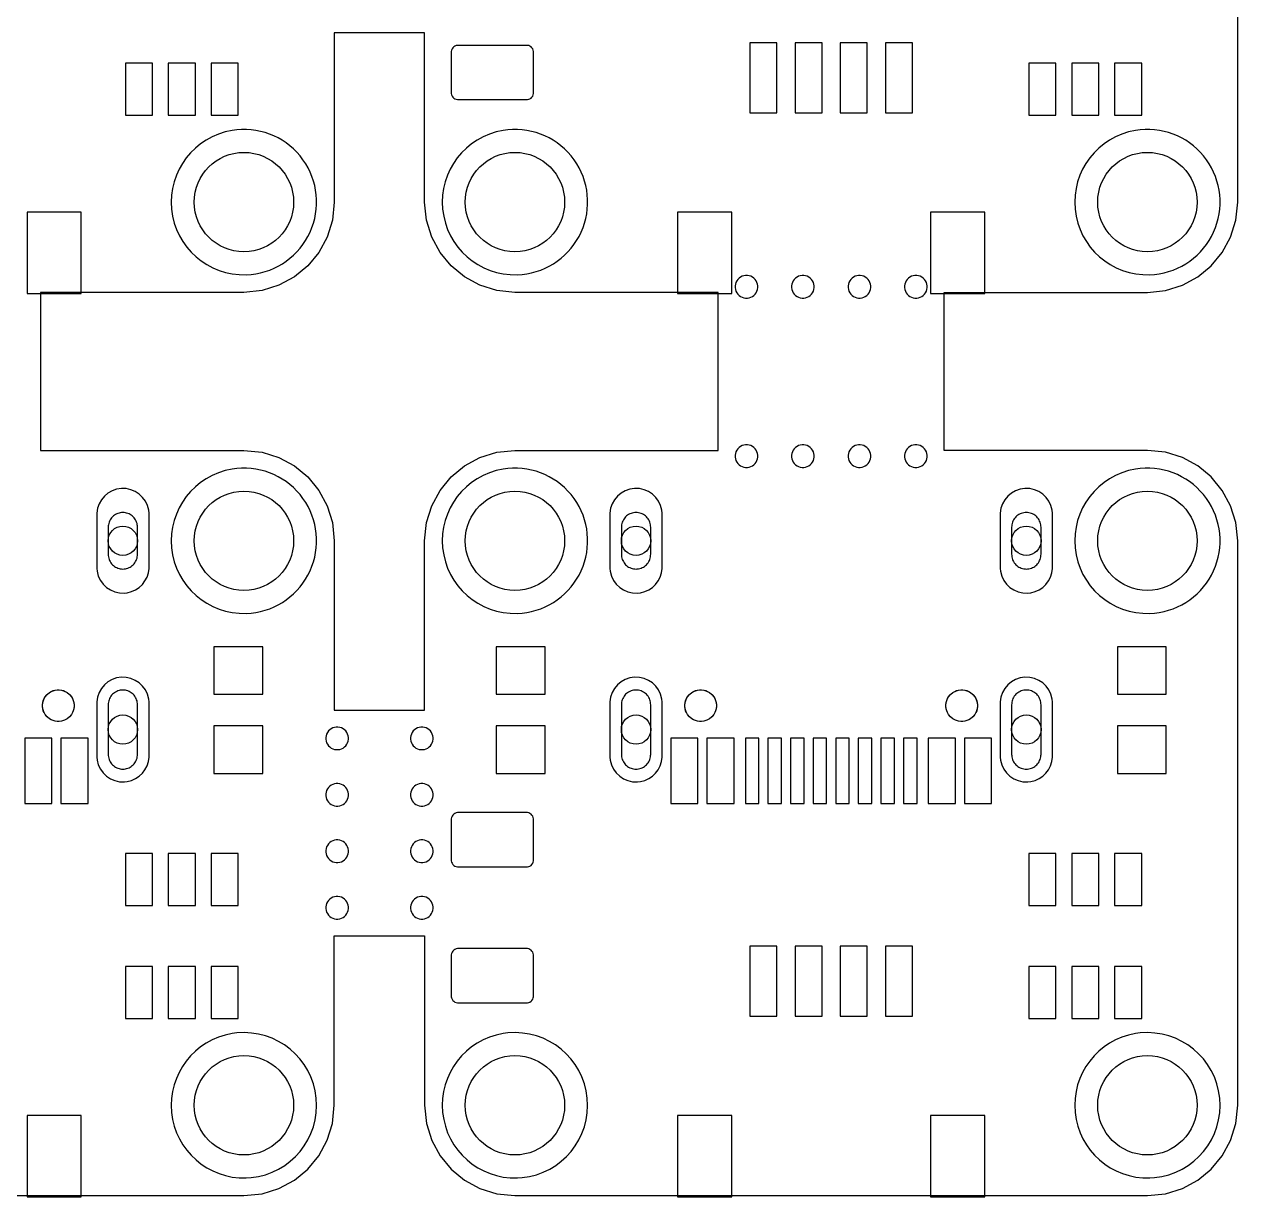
# Model space of a CAD drawing. Header units: millimetres. Extents: x 1 to 99, y 1.7 to 98.2.
# Drawn here: x 72.14 to 99, y 1.73 to 27.69 of the extents above; entities that cross this region are included whole.
import ezdxf

# ---------------------------------------------------------------- set-up
doc = ezdxf.new("R2010")
doc.units = ezdxf.units.MM

msp = doc.modelspace()

# ---------------------------------------------------------------- linework, layer by layer
at = {"layer": '16_copper'}
for points in [[(77.158, 22.149, 1), (76.842, 25.351), (76.738, 25.337, 0.936603), (77.053, 22.142)], [(83.158, 22.149, 1), (82.842, 25.351), (82.738, 25.337, 0.936603), (83.053, 22.142)], [(97.158, 22.149, 1), (96.842, 25.351), (96.738, 25.337, 0.936603), (97.053, 22.142)], [(77.158, 14.649, 1), (76.842, 17.851), (76.738, 17.837, 0.936603), (77.053, 14.642)], [(83.158, 14.649, 1), (82.842, 17.851), (82.738, 17.837, 0.936603), (83.053, 14.642)], [(97.158, 14.649, 1), (96.842, 17.851), (96.738, 17.837, 0.936603), (97.053, 14.642)], [(74.417, 15.099, 0.349916), (74.899, 15.638), (74.899, 16.862), (74.892, 16.926, 0.893656), (73.741, 16.862), (73.741, 15.638), (73.748, 15.574, 0.381721), (74.353, 15.092)], [(85.777, 15.099, 0.349916), (86.259, 15.638), (86.259, 16.862), (86.252, 16.926, 0.893656), (85.101, 16.862), (85.101, 15.638), (85.108, 15.574, 0.381721), (85.713, 15.092)], [(94.417, 15.099, 0.349916), (94.899, 15.638), (94.899, 16.862), (94.892, 16.926, 0.893656), (93.741, 16.862), (93.741, 15.638), (93.748, 15.574, 0.381721), (94.353, 15.092)], [(74.417, 10.919, 0.349916), (74.899, 11.458), (74.899, 12.682), (74.892, 12.746, 0.893656), (73.741, 12.682), (73.741, 11.458), (73.748, 11.394, 0.381721), (74.353, 10.912)], [(85.777, 10.919, 0.349916), (86.259, 11.458), (86.259, 12.682), (86.252, 12.746, 0.893656), (85.101, 12.682), (85.101, 11.458), (85.108, 11.394, 0.381721), (85.713, 10.912)], [(94.417, 10.919, 0.349916), (94.899, 11.458), (94.899, 12.682), (94.892, 12.746, 0.893656), (93.741, 12.682), (93.741, 11.458), (93.748, 11.394, 0.381721), (94.353, 10.912)], [(77.158, 2.149, 1), (76.842, 5.351), (76.738, 5.337, 0.936603), (77.053, 2.142)], [(83.158, 2.149, 1), (82.842, 5.351), (82.738, 5.337, 0.936603), (83.053, 2.142)], [(97.158, 2.149, 1), (96.842, 5.351), (96.738, 5.337, 0.936603), (97.053, 2.142)]]:
    msp.add_lwpolyline(points, format="xyb", close=True, dxfattribs=at)
at = {"layer": '1_copper'}
for points in [[(83.304, 26.026), (83.331, 26.037), (83.356, 26.053), (83.377, 26.074), (83.393, 26.099), (83.404, 26.126), (83.41, 26.155), (83.41, 27.085), (83.404, 27.114), (83.393, 27.141), (83.377, 27.166), (83.356, 27.187), (83.331, 27.203), (83.304, 27.214), (83.275, 27.22), (81.725, 27.22), (81.696, 27.214), (81.669, 27.203), (81.644, 27.187), (81.623, 27.166), (81.607, 27.141), (81.596, 27.114), (81.59, 27.085), (81.59, 26.155), (81.596, 26.126), (81.607, 26.099), (81.623, 26.074), (81.644, 26.053), (81.669, 26.037), (81.696, 26.026), (81.725, 26.02), (83.275, 26.02)], [(88.8, 27.275), (88.2, 27.275), (88.2, 25.725), (88.8, 25.725)], [(89.8, 27.275), (89.2, 27.275), (89.2, 25.725), (89.8, 25.725)], [(90.8, 27.275), (90.2, 27.275), (90.2, 25.725), (90.8, 25.725)], [(91.8, 27.275), (91.2, 27.275), (91.2, 25.725), (91.8, 25.725)], [(74.975, 26.825), (74.375, 26.825), (74.375, 25.675), (74.975, 25.675)], [(75.925, 26.825), (75.325, 26.825), (75.325, 25.675), (75.925, 25.675)], [(76.875, 26.825), (76.275, 26.825), (76.275, 25.675), (76.875, 25.675)], [(94.975, 26.825), (94.375, 26.825), (94.375, 25.675), (94.975, 25.675)], [(95.925, 26.825), (95.325, 26.825), (95.325, 25.675), (95.925, 25.675)], [(96.875, 26.825), (96.275, 26.825), (96.275, 25.675), (96.875, 25.675)], [(73.4, 23.525), (72.2, 23.525), (72.2, 21.725), (73.4, 21.725)], [(87.8, 23.525), (86.6, 23.525), (86.6, 21.725), (87.8, 21.725)], [(93.4, 23.525), (92.2, 23.525), (92.2, 21.725), (93.4, 21.725)], [(77.415, 13.9), (76.335, 13.9), (76.335, 12.85), (77.415, 12.85)], [(83.665, 13.9), (82.585, 13.9), (82.585, 12.85), (83.665, 12.85)], [(97.415, 13.9), (96.335, 13.9), (96.335, 12.85), (97.415, 12.85)], [(77.415, 12.15), (76.335, 12.15), (76.335, 11.1), (77.415, 11.1)], [(83.665, 12.15), (82.585, 12.15), (82.585, 11.1), (83.665, 11.1)], [(97.415, 12.15), (96.335, 12.15), (96.335, 11.1), (97.415, 11.1)], [(72.75, 11.88), (72.15, 11.88), (72.15, 10.43), (72.75, 10.43)], [(73.55, 11.88), (72.95, 11.88), (72.95, 10.43), (73.55, 10.43)], [(87.05, 11.88), (86.45, 11.88), (86.45, 10.43), (87.05, 10.43)], [(87.85, 11.88), (87.25, 11.88), (87.25, 10.43), (87.85, 10.43)], [(88.4, 11.88), (88.1, 11.88), (88.1, 10.43), (88.4, 10.43)], [(88.9, 11.88), (88.6, 11.88), (88.6, 10.43), (88.9, 10.43)], [(89.4, 11.88), (89.1, 11.88), (89.1, 10.43), (89.4, 10.43)], [(89.9, 11.88), (89.6, 11.88), (89.6, 10.43), (89.9, 10.43)], [(90.4, 11.88), (90.1, 11.88), (90.1, 10.43), (90.4, 10.43)], [(90.9, 11.88), (90.6, 11.88), (90.6, 10.43), (90.9, 10.43)], [(91.4, 11.88), (91.1, 11.88), (91.1, 10.43), (91.4, 10.43)], [(91.9, 11.88), (91.6, 11.88), (91.6, 10.43), (91.9, 10.43)], [(92.75, 11.88), (92.15, 11.88), (92.15, 10.43), (92.75, 10.43)], [(93.55, 11.88), (92.95, 11.88), (92.95, 10.43), (93.55, 10.43)], [(83.304, 9.036), (83.331, 9.047), (83.356, 9.063), (83.377, 9.084), (83.393, 9.109), (83.404, 9.136), (83.41, 9.165), (83.41, 10.095), (83.404, 10.124), (83.393, 10.151), (83.377, 10.176), (83.356, 10.197), (83.331, 10.213), (83.304, 10.224), (83.275, 10.23), (81.725, 10.23), (81.696, 10.224), (81.669, 10.213), (81.644, 10.197), (81.623, 10.176), (81.607, 10.151), (81.596, 10.124), (81.59, 10.095), (81.59, 9.165), (81.596, 9.136), (81.607, 9.109), (81.623, 9.084), (81.644, 9.063), (81.669, 9.047), (81.696, 9.036), (81.725, 9.03), (83.275, 9.03)], [(74.975, 9.325), (74.375, 9.325), (74.375, 8.175), (74.975, 8.175)], [(75.925, 9.325), (75.325, 9.325), (75.325, 8.175), (75.925, 8.175)], [(76.875, 9.325), (76.275, 9.325), (76.275, 8.175), (76.875, 8.175)], [(94.975, 9.325), (94.375, 9.325), (94.375, 8.175), (94.975, 8.175)], [(95.925, 9.325), (95.325, 9.325), (95.325, 8.175), (95.925, 8.175)], [(96.875, 9.325), (96.275, 9.325), (96.275, 8.175), (96.875, 8.175)], [(88.8, 7.275), (88.2, 7.275), (88.2, 5.725), (88.8, 5.725)], [(89.8, 7.275), (89.2, 7.275), (89.2, 5.725), (89.8, 5.725)], [(90.8, 7.275), (90.2, 7.275), (90.2, 5.725), (90.8, 5.725)], [(91.8, 7.275), (91.2, 7.275), (91.2, 5.725), (91.8, 5.725)], [(83.304, 6.026), (83.331, 6.037), (83.356, 6.053), (83.377, 6.074), (83.393, 6.099), (83.404, 6.126), (83.41, 6.155), (83.41, 7.085), (83.404, 7.114), (83.393, 7.141), (83.377, 7.166), (83.356, 7.187), (83.331, 7.203), (83.304, 7.214), (83.275, 7.22), (81.725, 7.22), (81.696, 7.214), (81.669, 7.203), (81.644, 7.187), (81.623, 7.166), (81.607, 7.141), (81.596, 7.114), (81.59, 7.085), (81.59, 6.155), (81.596, 6.126), (81.607, 6.099), (81.623, 6.074), (81.644, 6.053), (81.669, 6.037), (81.696, 6.026), (81.725, 6.02), (83.275, 6.02)], [(74.975, 6.825), (74.375, 6.825), (74.375, 5.675), (74.975, 5.675)], [(75.925, 6.825), (75.325, 6.825), (75.325, 5.675), (75.925, 5.675)], [(76.875, 6.825), (76.275, 6.825), (76.275, 5.675), (76.875, 5.675)], [(94.975, 6.825), (94.375, 6.825), (94.375, 5.675), (94.975, 5.675)], [(95.925, 6.825), (95.325, 6.825), (95.325, 5.675), (95.925, 5.675)], [(96.875, 6.825), (96.275, 6.825), (96.275, 5.675), (96.875, 5.675)], [(73.4, 3.525), (72.2, 3.525), (72.2, 1.725), (73.4, 1.725)], [(87.8, 3.525), (86.6, 3.525), (86.6, 1.725), (87.8, 1.725)], [(93.4, 3.525), (92.2, 3.525), (92.2, 1.725), (93.4, 1.725)]]:
    msp.add_lwpolyline(points, close=True, dxfattribs=at)
for points in [[(77.158, 22.149, 1), (76.842, 25.351), (76.738, 25.337, 0.936603), (77.053, 22.142)], [(83.158, 22.149, 1), (82.842, 25.351), (82.738, 25.337, 0.936603), (83.053, 22.142)], [(97.158, 22.149, 1), (96.842, 25.351), (96.738, 25.337, 0.936603), (97.053, 22.142)], [(77.158, 14.649, 1), (76.842, 17.851), (76.738, 17.837, 0.936603), (77.053, 14.642)], [(83.158, 14.649, 1), (82.842, 17.851), (82.738, 17.837, 0.936603), (83.053, 14.642)], [(97.158, 14.649, 1), (96.842, 17.851), (96.738, 17.837, 0.936603), (97.053, 14.642)], [(74.417, 15.099, 0.349916), (74.899, 15.638), (74.899, 16.862), (74.892, 16.926, 0.893656), (73.741, 16.862), (73.741, 15.638), (73.748, 15.574, 0.381721), (74.353, 15.092)], [(85.777, 15.099, 0.349916), (86.259, 15.638), (86.259, 16.862), (86.252, 16.926, 0.893656), (85.101, 16.862), (85.101, 15.638), (85.108, 15.574, 0.381721), (85.713, 15.092)], [(94.417, 15.099, 0.349916), (94.899, 15.638), (94.899, 16.862), (94.892, 16.926, 0.893656), (93.741, 16.862), (93.741, 15.638), (93.748, 15.574, 0.381721), (94.353, 15.092)], [(74.417, 10.919, 0.349916), (74.899, 11.458), (74.899, 12.682), (74.892, 12.746, 0.893656), (73.741, 12.682), (73.741, 11.458), (73.748, 11.394, 0.381721), (74.353, 10.912)], [(85.777, 10.919, 0.349916), (86.259, 11.458), (86.259, 12.682), (86.252, 12.746, 0.893656), (85.101, 12.682), (85.101, 11.458), (85.108, 11.394, 0.381721), (85.713, 10.912)], [(94.417, 10.919, 0.349916), (94.899, 11.458), (94.899, 12.682), (94.892, 12.746, 0.893656), (93.741, 12.682), (93.741, 11.458), (93.748, 11.394, 0.381721), (94.353, 10.912)], [(77.158, 2.149, 1), (76.842, 5.351), (76.738, 5.337, 0.936603), (77.053, 2.142)], [(83.158, 2.149, 1), (82.842, 5.351), (82.738, 5.337, 0.936603), (83.053, 2.142)], [(97.158, 2.149, 1), (96.842, 5.351), (96.738, 5.337, 0.936603), (97.053, 2.142)]]:
    msp.add_lwpolyline(points, format="xyb", close=True, dxfattribs=at)
at = {"layer": 'drills_NPTH'}
for centre in [(72.89, 12.6), (87.11, 12.6), (92.89, 12.6)]:
    msp.add_circle(centre, 0.35, dxfattribs=at)
at = {"layer": 'drills_PTH'}
for centre in [(74.32, 16.25), (85.68, 16.25), (94.32, 16.25), (74.32, 12.07), (85.68, 12.07), (94.32, 12.07)]:
    msp.add_circle(centre, 0.325, dxfattribs=at)
at = {"layer": 'drills_via_1_16'}
for centre in [(77, 23.75), (83, 23.75), (97, 23.75), (77, 16.25), (83, 16.25), (97, 16.25), (77, 3.75), (83, 3.75), (97, 3.75)]:
    msp.add_circle(centre, 1.1, dxfattribs=at)
at = {"layer": 'holes'}
for points in [[(72.5, 18.25), (77, 18.25), (77.402, 18.209), (77.776, 18.092), (78.116, 17.907), (78.412, 17.663), (78.657, 17.366), (78.842, 17.027), (78.959, 16.652), (79, 16.25), (79, 12.5), (81, 12.5), (81, 16.25), (81.041, 16.652), (81.158, 17.027), (81.343, 17.366), (81.587, 17.663), (81.884, 17.907), (82.223, 18.092), (82.598, 18.209), (83, 18.25), (87.5, 18.25), (87.5, 21.75), (83, 21.75), (82.598, 21.791), (82.223, 21.908), (81.884, 22.093), (81.587, 22.338), (81.343, 22.634), (81.158, 22.973), (81.041, 23.348), (81, 23.75), (81, 27.5), (79, 27.5), (79, 23.75), (78.959, 23.348), (78.842, 22.974), (78.657, 22.634), (78.412, 22.338), (78.116, 22.093), (77.776, 21.908), (77.402, 21.791), (77, 21.75), (72.5, 21.75), (72.5, 18.25)], [(88.375, 21.855), (88.375, 21.895), (88.369, 21.934), (88.357, 21.971), (88.339, 22.006), (88.316, 22.038), (88.288, 22.066), (88.256, 22.089), (88.221, 22.107), (88.184, 22.119), (88.145, 22.125), (88.105, 22.125), (88.066, 22.119), (88.029, 22.107), (87.994, 22.089), (87.962, 22.066), (87.934, 22.038), (87.911, 22.006), (87.893, 21.971), (87.881, 21.934), (87.875, 21.895), (87.875, 21.855), (87.881, 21.816), (87.893, 21.779), (87.911, 21.744), (87.934, 21.712), (87.962, 21.684), (87.994, 21.661), (88.029, 21.643), (88.066, 21.631), (88.105, 21.625), (88.145, 21.625), (88.184, 21.631), (88.221, 21.643), (88.256, 21.661), (88.288, 21.684), (88.316, 21.712), (88.339, 21.744), (88.357, 21.779), (88.369, 21.816), (88.375, 21.855)], [(89.625, 21.855), (89.625, 21.895), (89.619, 21.934), (89.607, 21.971), (89.589, 22.006), (89.566, 22.038), (89.538, 22.066), (89.506, 22.089), (89.471, 22.107), (89.434, 22.119), (89.395, 22.125), (89.355, 22.125), (89.316, 22.119), (89.279, 22.107), (89.244, 22.089), (89.212, 22.066), (89.184, 22.038), (89.161, 22.006), (89.143, 21.971), (89.131, 21.934), (89.125, 21.895), (89.125, 21.855), (89.131, 21.816), (89.143, 21.779), (89.161, 21.744), (89.184, 21.712), (89.212, 21.684), (89.244, 21.661), (89.279, 21.643), (89.316, 21.631), (89.355, 21.625), (89.395, 21.625), (89.434, 21.631), (89.471, 21.643), (89.506, 21.661), (89.538, 21.684), (89.566, 21.712), (89.589, 21.744), (89.607, 21.779), (89.619, 21.816), (89.625, 21.855)], [(90.875, 21.855), (90.875, 21.895), (90.869, 21.934), (90.857, 21.971), (90.839, 22.006), (90.816, 22.038), (90.788, 22.066), (90.756, 22.089), (90.721, 22.107), (90.684, 22.119), (90.645, 22.125), (90.605, 22.125), (90.566, 22.119), (90.529, 22.107), (90.494, 22.089), (90.462, 22.066), (90.434, 22.038), (90.411, 22.006), (90.393, 21.971), (90.381, 21.934), (90.375, 21.895), (90.375, 21.855), (90.381, 21.816), (90.393, 21.779), (90.411, 21.744), (90.434, 21.712), (90.462, 21.684), (90.494, 21.661), (90.529, 21.643), (90.566, 21.631), (90.605, 21.625), (90.645, 21.625), (90.684, 21.631), (90.721, 21.643), (90.756, 21.661), (90.788, 21.684), (90.816, 21.712), (90.839, 21.744), (90.857, 21.779), (90.869, 21.816), (90.875, 21.855)], [(92.125, 21.855), (92.125, 21.895), (92.119, 21.934), (92.107, 21.971), (92.089, 22.006), (92.066, 22.038), (92.038, 22.066), (92.006, 22.089), (91.971, 22.107), (91.934, 22.119), (91.895, 22.125), (91.855, 22.125), (91.816, 22.119), (91.779, 22.107), (91.744, 22.089), (91.712, 22.066), (91.684, 22.038), (91.661, 22.006), (91.643, 21.971), (91.631, 21.934), (91.625, 21.895), (91.625, 21.855), (91.631, 21.816), (91.643, 21.779), (91.661, 21.744), (91.684, 21.712), (91.712, 21.684), (91.744, 21.661), (91.779, 21.643), (91.816, 21.631), (91.855, 21.625), (91.895, 21.625), (91.934, 21.631), (91.971, 21.643), (92.006, 21.661), (92.038, 21.684), (92.066, 21.712), (92.089, 21.744), (92.107, 21.779), (92.119, 21.816), (92.125, 21.855)], [(88.375, 18.105), (88.375, 18.145), (88.369, 18.184), (88.357, 18.221), (88.339, 18.256), (88.316, 18.288), (88.288, 18.316), (88.256, 18.339), (88.221, 18.357), (88.184, 18.369), (88.145, 18.375), (88.105, 18.375), (88.066, 18.369), (88.029, 18.357), (87.994, 18.339), (87.962, 18.316), (87.934, 18.288), (87.911, 18.256), (87.893, 18.221), (87.881, 18.184), (87.875, 18.145), (87.875, 18.105), (87.881, 18.066), (87.893, 18.029), (87.911, 17.994), (87.934, 17.962), (87.962, 17.934), (87.994, 17.911), (88.029, 17.893), (88.066, 17.881), (88.105, 17.875), (88.145, 17.875), (88.184, 17.881), (88.221, 17.893), (88.256, 17.911), (88.288, 17.934), (88.316, 17.962), (88.339, 17.994), (88.357, 18.029), (88.369, 18.066), (88.375, 18.105)], [(89.625, 18.105), (89.625, 18.145), (89.619, 18.184), (89.607, 18.221), (89.589, 18.256), (89.566, 18.288), (89.538, 18.316), (89.506, 18.339), (89.471, 18.357), (89.434, 18.369), (89.395, 18.375), (89.355, 18.375), (89.316, 18.369), (89.279, 18.357), (89.244, 18.339), (89.212, 18.316), (89.184, 18.288), (89.161, 18.256), (89.143, 18.221), (89.131, 18.184), (89.125, 18.145), (89.125, 18.105), (89.131, 18.066), (89.143, 18.029), (89.161, 17.994), (89.184, 17.962), (89.212, 17.934), (89.244, 17.911), (89.279, 17.893), (89.316, 17.881), (89.355, 17.875), (89.395, 17.875), (89.434, 17.881), (89.471, 17.893), (89.506, 17.911), (89.538, 17.934), (89.566, 17.962), (89.589, 17.994), (89.607, 18.029), (89.619, 18.066), (89.625, 18.105)], [(90.875, 18.105), (90.875, 18.145), (90.869, 18.184), (90.857, 18.221), (90.839, 18.256), (90.816, 18.288), (90.788, 18.316), (90.756, 18.339), (90.721, 18.357), (90.684, 18.369), (90.645, 18.375), (90.605, 18.375), (90.566, 18.369), (90.529, 18.357), (90.494, 18.339), (90.462, 18.316), (90.434, 18.288), (90.411, 18.256), (90.393, 18.221), (90.381, 18.184), (90.375, 18.145), (90.375, 18.105), (90.381, 18.066), (90.393, 18.029), (90.411, 17.994), (90.434, 17.962), (90.462, 17.934), (90.494, 17.911), (90.529, 17.893), (90.566, 17.881), (90.605, 17.875), (90.645, 17.875), (90.684, 17.881), (90.721, 17.893), (90.756, 17.911), (90.788, 17.934), (90.816, 17.962), (90.839, 17.994), (90.857, 18.029), (90.869, 18.066), (90.875, 18.105)], [(92.125, 18.105), (92.125, 18.145), (92.119, 18.184), (92.107, 18.221), (92.089, 18.256), (92.066, 18.288), (92.038, 18.316), (92.006, 18.339), (91.971, 18.357), (91.934, 18.369), (91.895, 18.375), (91.855, 18.375), (91.816, 18.369), (91.779, 18.357), (91.744, 18.339), (91.712, 18.316), (91.684, 18.288), (91.661, 18.256), (91.643, 18.221), (91.631, 18.184), (91.625, 18.145), (91.625, 18.105), (91.631, 18.066), (91.643, 18.029), (91.661, 17.994), (91.684, 17.962), (91.712, 17.934), (91.744, 17.911), (91.779, 17.893), (91.816, 17.881), (91.855, 17.875), (91.895, 17.875), (91.934, 17.881), (91.971, 17.893), (92.006, 17.911), (92.038, 17.934), (92.066, 17.962), (92.089, 17.994), (92.107, 18.029), (92.119, 18.066), (92.125, 18.105)], [(73.995, 15.95), (73.996, 15.922), (74, 15.894), (74.006, 15.866), (74.015, 15.839), (74.025, 15.813), (74.039, 15.788), (74.054, 15.764), (74.071, 15.741), (74.09, 15.72), (74.111, 15.701), (74.134, 15.684), (74.157, 15.669), (74.183, 15.655), (74.209, 15.645), (74.236, 15.636), (74.264, 15.63), (74.292, 15.626), (74.32, 15.625), (74.348, 15.626), (74.376, 15.63), (74.404, 15.636), (74.431, 15.645), (74.457, 15.655), (74.483, 15.669), (74.506, 15.684), (74.529, 15.701), (74.55, 15.72), (74.569, 15.741), (74.586, 15.764), (74.601, 15.788), (74.615, 15.813), (74.625, 15.839), (74.634, 15.866), (74.64, 15.894), (74.644, 15.922), (74.645, 15.95), (74.645, 16.55), (74.644, 16.578), (74.64, 16.606), (74.634, 16.634), (74.625, 16.661), (74.615, 16.687), (74.601, 16.713), (74.586, 16.736), (74.569, 16.759), (74.55, 16.78), (74.529, 16.799), (74.506, 16.816), (74.483, 16.831), (74.457, 16.845), (74.431, 16.855), (74.404, 16.864), (74.376, 16.87), (74.348, 16.874), (74.32, 16.875), (74.292, 16.874), (74.264, 16.87), (74.236, 16.864), (74.209, 16.855), (74.183, 16.845), (74.157, 16.831), (74.134, 16.816), (74.111, 16.799), (74.09, 16.78), (74.071, 16.759), (74.054, 16.736), (74.039, 16.713), (74.025, 16.687), (74.015, 16.661), (74.006, 16.634), (74, 16.606), (73.996, 16.578), (73.995, 16.55), (73.995, 15.95)], [(85.355, 15.95), (85.356, 15.922), (85.36, 15.894), (85.366, 15.866), (85.375, 15.839), (85.385, 15.813), (85.399, 15.788), (85.414, 15.764), (85.431, 15.741), (85.45, 15.72), (85.471, 15.701), (85.494, 15.684), (85.517, 15.669), (85.543, 15.655), (85.569, 15.645), (85.596, 15.636), (85.624, 15.63), (85.652, 15.626), (85.68, 15.625), (85.708, 15.626), (85.736, 15.63), (85.764, 15.636), (85.791, 15.645), (85.817, 15.655), (85.843, 15.669), (85.866, 15.684), (85.889, 15.701), (85.91, 15.72), (85.929, 15.741), (85.946, 15.764), (85.961, 15.788), (85.975, 15.813), (85.985, 15.839), (85.994, 15.866), (86, 15.894), (86.004, 15.922), (86.005, 15.95), (86.005, 16.55), (86.004, 16.578), (86, 16.606), (85.994, 16.634), (85.985, 16.661), (85.975, 16.687), (85.961, 16.713), (85.946, 16.736), (85.929, 16.759), (85.91, 16.78), (85.889, 16.799), (85.866, 16.816), (85.843, 16.831), (85.817, 16.845), (85.791, 16.855), (85.764, 16.864), (85.736, 16.87), (85.708, 16.874), (85.68, 16.875), (85.652, 16.874), (85.624, 16.87), (85.596, 16.864), (85.569, 16.855), (85.543, 16.845), (85.517, 16.831), (85.494, 16.816), (85.471, 16.799), (85.45, 16.78), (85.431, 16.759), (85.414, 16.736), (85.399, 16.713), (85.385, 16.687), (85.375, 16.661), (85.366, 16.634), (85.36, 16.606), (85.356, 16.578), (85.355, 16.55), (85.355, 15.95)], [(93.995, 15.95), (93.996, 15.922), (94, 15.894), (94.006, 15.866), (94.015, 15.839), (94.025, 15.813), (94.039, 15.788), (94.054, 15.764), (94.071, 15.741), (94.09, 15.72), (94.111, 15.701), (94.134, 15.684), (94.157, 15.669), (94.183, 15.655), (94.209, 15.645), (94.236, 15.636), (94.264, 15.63), (94.292, 15.626), (94.32, 15.625), (94.348, 15.626), (94.376, 15.63), (94.404, 15.636), (94.431, 15.645), (94.457, 15.655), (94.483, 15.669), (94.506, 15.684), (94.529, 15.701), (94.55, 15.72), (94.569, 15.741), (94.586, 15.764), (94.601, 15.788), (94.615, 15.813), (94.625, 15.839), (94.634, 15.866), (94.64, 15.894), (94.644, 15.922), (94.645, 15.95), (94.645, 16.55), (94.644, 16.578), (94.64, 16.606), (94.634, 16.634), (94.625, 16.661), (94.615, 16.687), (94.601, 16.713), (94.586, 16.736), (94.569, 16.759), (94.55, 16.78), (94.529, 16.799), (94.506, 16.816), (94.483, 16.831), (94.457, 16.845), (94.431, 16.855), (94.404, 16.864), (94.376, 16.87), (94.348, 16.874), (94.32, 16.875), (94.292, 16.874), (94.264, 16.87), (94.236, 16.864), (94.209, 16.855), (94.183, 16.845), (94.157, 16.831), (94.134, 16.816), (94.111, 16.799), (94.09, 16.78), (94.071, 16.759), (94.054, 16.736), (94.039, 16.713), (94.025, 16.687), (94.015, 16.661), (94.006, 16.634), (94, 16.606), (93.996, 16.578), (93.995, 16.55), (93.995, 15.95)], [(72.54, 12.623), (72.546, 12.668), (72.558, 12.713), (72.575, 12.755), (72.598, 12.795), (72.626, 12.831), (72.659, 12.864), (72.695, 12.892), (72.735, 12.915), (72.777, 12.932), (72.822, 12.944), (72.867, 12.95), (72.913, 12.95), (72.958, 12.944), (73.003, 12.932), (73.045, 12.915), (73.085, 12.892), (73.121, 12.864), (73.154, 12.831), (73.182, 12.795), (73.205, 12.755), (73.222, 12.713), (73.234, 12.668), (73.24, 12.623), (73.24, 12.577), (73.234, 12.532), (73.222, 12.487), (73.205, 12.445), (73.182, 12.405), (73.154, 12.369), (73.121, 12.336), (73.085, 12.308), (73.045, 12.285), (73.003, 12.268), (72.958, 12.256), (72.913, 12.25), (72.867, 12.25), (72.822, 12.256), (72.777, 12.268), (72.735, 12.285), (72.695, 12.308), (72.659, 12.336), (72.626, 12.369), (72.598, 12.405), (72.575, 12.445), (72.558, 12.487), (72.546, 12.532), (72.54, 12.577), (72.54, 12.623)], [(73.995, 11.52), (73.996, 11.492), (74, 11.464), (74.006, 11.436), (74.015, 11.409), (74.025, 11.383), (74.039, 11.357), (74.054, 11.334), (74.071, 11.311), (74.09, 11.29), (74.111, 11.271), (74.134, 11.254), (74.157, 11.239), (74.183, 11.225), (74.209, 11.215), (74.236, 11.206), (74.264, 11.2), (74.292, 11.196), (74.32, 11.195), (74.348, 11.196), (74.376, 11.2), (74.404, 11.206), (74.431, 11.215), (74.457, 11.225), (74.483, 11.239), (74.506, 11.254), (74.529, 11.271), (74.55, 11.29), (74.569, 11.311), (74.586, 11.334), (74.601, 11.357), (74.615, 11.383), (74.625, 11.409), (74.634, 11.436), (74.64, 11.464), (74.644, 11.492), (74.645, 11.52), (74.645, 12.62), (74.644, 12.648), (74.64, 12.676), (74.634, 12.704), (74.625, 12.731), (74.615, 12.757), (74.601, 12.783), (74.586, 12.806), (74.569, 12.829), (74.55, 12.85), (74.529, 12.869), (74.506, 12.886), (74.483, 12.901), (74.457, 12.915), (74.431, 12.925), (74.404, 12.934), (74.376, 12.94), (74.348, 12.944), (74.32, 12.945), (74.292, 12.944), (74.264, 12.94), (74.236, 12.934), (74.209, 12.925), (74.183, 12.915), (74.157, 12.901), (74.134, 12.886), (74.111, 12.869), (74.09, 12.85), (74.071, 12.829), (74.054, 12.806), (74.039, 12.783), (74.025, 12.757), (74.015, 12.731), (74.006, 12.704), (74, 12.676), (73.996, 12.648), (73.995, 12.62), (73.995, 11.52)], [(85.355, 11.52), (85.356, 11.492), (85.36, 11.464), (85.366, 11.436), (85.375, 11.409), (85.385, 11.383), (85.399, 11.357), (85.414, 11.334), (85.431, 11.311), (85.45, 11.29), (85.471, 11.271), (85.494, 11.254), (85.517, 11.239), (85.543, 11.225), (85.569, 11.215), (85.596, 11.206), (85.624, 11.2), (85.652, 11.196), (85.68, 11.195), (85.708, 11.196), (85.736, 11.2), (85.764, 11.206), (85.791, 11.215), (85.817, 11.225), (85.843, 11.239), (85.866, 11.254), (85.889, 11.271), (85.91, 11.29), (85.929, 11.311), (85.946, 11.334), (85.961, 11.357), (85.975, 11.383), (85.985, 11.409), (85.994, 11.436), (86, 11.464), (86.004, 11.492), (86.005, 11.52), (86.005, 12.62), (86.004, 12.648), (86, 12.676), (85.994, 12.704), (85.985, 12.731), (85.975, 12.757), (85.961, 12.783), (85.946, 12.806), (85.929, 12.829), (85.91, 12.85), (85.889, 12.869), (85.866, 12.886), (85.843, 12.901), (85.817, 12.915), (85.791, 12.925), (85.764, 12.934), (85.736, 12.94), (85.708, 12.944), (85.68, 12.945), (85.652, 12.944), (85.624, 12.94), (85.596, 12.934), (85.569, 12.925), (85.543, 12.915), (85.517, 12.901), (85.494, 12.886), (85.471, 12.869), (85.45, 12.85), (85.431, 12.829), (85.414, 12.806), (85.399, 12.783), (85.385, 12.757), (85.375, 12.731), (85.366, 12.704), (85.36, 12.676), (85.356, 12.648), (85.355, 12.62), (85.355, 11.52)], [(86.76, 12.623), (86.766, 12.668), (86.778, 12.713), (86.795, 12.755), (86.818, 12.795), (86.846, 12.831), (86.879, 12.864), (86.915, 12.892), (86.955, 12.915), (86.997, 12.932), (87.042, 12.944), (87.087, 12.95), (87.133, 12.95), (87.178, 12.944), (87.223, 12.932), (87.265, 12.915), (87.305, 12.892), (87.341, 12.864), (87.374, 12.831), (87.402, 12.795), (87.425, 12.755), (87.442, 12.713), (87.454, 12.668), (87.46, 12.623), (87.46, 12.577), (87.454, 12.532), (87.442, 12.487), (87.425, 12.445), (87.402, 12.405), (87.374, 12.369), (87.341, 12.336), (87.305, 12.308), (87.265, 12.285), (87.223, 12.268), (87.178, 12.256), (87.133, 12.25), (87.087, 12.25), (87.042, 12.256), (86.997, 12.268), (86.955, 12.285), (86.915, 12.308), (86.879, 12.336), (86.846, 12.369), (86.818, 12.405), (86.795, 12.445), (86.778, 12.487), (86.766, 12.532), (86.76, 12.577), (86.76, 12.623)], [(92.54, 12.623), (92.546, 12.668), (92.558, 12.713), (92.575, 12.755), (92.598, 12.795), (92.626, 12.831), (92.659, 12.864), (92.695, 12.892), (92.735, 12.915), (92.777, 12.932), (92.822, 12.944), (92.867, 12.95), (92.913, 12.95), (92.958, 12.944), (93.003, 12.932), (93.045, 12.915), (93.085, 12.892), (93.121, 12.864), (93.154, 12.831), (93.182, 12.795), (93.205, 12.755), (93.222, 12.713), (93.234, 12.668), (93.24, 12.623), (93.24, 12.577), (93.234, 12.532), (93.222, 12.487), (93.205, 12.445), (93.182, 12.405), (93.154, 12.369), (93.121, 12.336), (93.085, 12.308), (93.045, 12.285), (93.003, 12.268), (92.958, 12.256), (92.913, 12.25), (92.867, 12.25), (92.822, 12.256), (92.777, 12.268), (92.735, 12.285), (92.695, 12.308), (92.659, 12.336), (92.626, 12.369), (92.598, 12.405), (92.575, 12.445), (92.558, 12.487), (92.546, 12.532), (92.54, 12.577), (92.54, 12.623)], [(93.995, 11.52), (93.996, 11.492), (94, 11.464), (94.006, 11.436), (94.015, 11.409), (94.025, 11.383), (94.039, 11.357), (94.054, 11.334), (94.071, 11.311), (94.09, 11.29), (94.111, 11.271), (94.134, 11.254), (94.157, 11.239), (94.183, 11.225), (94.209, 11.215), (94.236, 11.206), (94.264, 11.2), (94.292, 11.196), (94.32, 11.195), (94.348, 11.196), (94.376, 11.2), (94.404, 11.206), (94.431, 11.215), (94.457, 11.225), (94.483, 11.239), (94.506, 11.254), (94.529, 11.271), (94.55, 11.29), (94.569, 11.311), (94.586, 11.334), (94.601, 11.357), (94.615, 11.383), (94.625, 11.409), (94.634, 11.436), (94.64, 11.464), (94.644, 11.492), (94.645, 11.52), (94.645, 12.62), (94.644, 12.648), (94.64, 12.676), (94.634, 12.704), (94.625, 12.731), (94.615, 12.757), (94.601, 12.783), (94.586, 12.806), (94.569, 12.829), (94.55, 12.85), (94.529, 12.869), (94.506, 12.886), (94.483, 12.901), (94.457, 12.915), (94.431, 12.925), (94.404, 12.934), (94.376, 12.94), (94.348, 12.944), (94.32, 12.945), (94.292, 12.944), (94.264, 12.94), (94.236, 12.934), (94.209, 12.925), (94.183, 12.915), (94.157, 12.901), (94.134, 12.886), (94.111, 12.869), (94.09, 12.85), (94.071, 12.829), (94.054, 12.806), (94.039, 12.783), (94.025, 12.757), (94.015, 12.731), (94.006, 12.704), (94, 12.676), (93.996, 12.648), (93.995, 12.62), (93.995, 11.52)], [(79.312, 11.855), (79.312, 11.895), (79.306, 11.934), (79.294, 11.971), (79.276, 12.006), (79.253, 12.038), (79.225, 12.066), (79.194, 12.089), (79.158, 12.107), (79.121, 12.119), (79.082, 12.125), (79.043, 12.125), (79.004, 12.119), (78.967, 12.107), (78.931, 12.089), (78.9, 12.066), (78.872, 12.038), (78.849, 12.006), (78.831, 11.971), (78.819, 11.934), (78.812, 11.895), (78.812, 11.855), (78.819, 11.816), (78.831, 11.779), (78.849, 11.744), (78.872, 11.712), (78.9, 11.684), (78.931, 11.661), (78.967, 11.643), (79.004, 11.631), (79.043, 11.625), (79.082, 11.625), (79.121, 11.631), (79.158, 11.643), (79.194, 11.661), (79.225, 11.684), (79.253, 11.712), (79.276, 11.744), (79.294, 11.779), (79.306, 11.816), (79.312, 11.855)], [(81.188, 11.855), (81.188, 11.895), (81.181, 11.934), (81.169, 11.971), (81.151, 12.006), (81.128, 12.038), (81.1, 12.066), (81.069, 12.089), (81.033, 12.107), (80.996, 12.119), (80.957, 12.125), (80.918, 12.125), (80.879, 12.119), (80.842, 12.107), (80.806, 12.089), (80.775, 12.066), (80.747, 12.038), (80.724, 12.006), (80.706, 11.971), (80.694, 11.934), (80.688, 11.895), (80.688, 11.855), (80.694, 11.816), (80.706, 11.779), (80.724, 11.744), (80.747, 11.712), (80.775, 11.684), (80.806, 11.661), (80.842, 11.643), (80.879, 11.631), (80.918, 11.625), (80.957, 11.625), (80.996, 11.631), (81.033, 11.643), (81.069, 11.661), (81.1, 11.684), (81.128, 11.712), (81.151, 11.744), (81.169, 11.779), (81.181, 11.816), (81.188, 11.855)], [(79.312, 10.605), (79.312, 10.645), (79.306, 10.684), (79.294, 10.721), (79.276, 10.756), (79.253, 10.788), (79.225, 10.816), (79.194, 10.839), (79.158, 10.857), (79.121, 10.869), (79.082, 10.875), (79.043, 10.875), (79.004, 10.869), (78.967, 10.857), (78.931, 10.839), (78.9, 10.816), (78.872, 10.788), (78.849, 10.756), (78.831, 10.721), (78.819, 10.684), (78.812, 10.645), (78.812, 10.605), (78.819, 10.566), (78.831, 10.529), (78.849, 10.494), (78.872, 10.462), (78.9, 10.434), (78.931, 10.411), (78.967, 10.393), (79.004, 10.381), (79.043, 10.375), (79.082, 10.375), (79.121, 10.381), (79.158, 10.393), (79.194, 10.411), (79.225, 10.434), (79.253, 10.462), (79.276, 10.494), (79.294, 10.529), (79.306, 10.566), (79.312, 10.605)], [(81.188, 10.605), (81.188, 10.645), (81.181, 10.684), (81.169, 10.721), (81.151, 10.756), (81.128, 10.788), (81.1, 10.816), (81.069, 10.839), (81.033, 10.857), (80.996, 10.869), (80.957, 10.875), (80.918, 10.875), (80.879, 10.869), (80.842, 10.857), (80.806, 10.839), (80.775, 10.816), (80.747, 10.788), (80.724, 10.756), (80.706, 10.721), (80.694, 10.684), (80.688, 10.645), (80.688, 10.605), (80.694, 10.566), (80.706, 10.529), (80.724, 10.494), (80.747, 10.462), (80.775, 10.434), (80.806, 10.411), (80.842, 10.393), (80.879, 10.381), (80.918, 10.375), (80.957, 10.375), (80.996, 10.381), (81.033, 10.393), (81.069, 10.411), (81.1, 10.434), (81.128, 10.462), (81.151, 10.494), (81.169, 10.529), (81.181, 10.566), (81.188, 10.605)], [(79.312, 9.355), (79.312, 9.395), (79.306, 9.434), (79.294, 9.471), (79.276, 9.506), (79.253, 9.538), (79.225, 9.566), (79.194, 9.589), (79.158, 9.607), (79.121, 9.619), (79.082, 9.625), (79.043, 9.625), (79.004, 9.619), (78.967, 9.607), (78.931, 9.589), (78.9, 9.566), (78.872, 9.538), (78.849, 9.506), (78.831, 9.471), (78.819, 9.434), (78.812, 9.395), (78.812, 9.355), (78.819, 9.316), (78.831, 9.279), (78.849, 9.244), (78.872, 9.212), (78.9, 9.184), (78.931, 9.161), (78.967, 9.143), (79.004, 9.131), (79.043, 9.125), (79.082, 9.125), (79.121, 9.131), (79.158, 9.143), (79.194, 9.161), (79.225, 9.184), (79.253, 9.212), (79.276, 9.244), (79.294, 9.279), (79.306, 9.316), (79.312, 9.355)], [(81.188, 9.355), (81.188, 9.395), (81.181, 9.434), (81.169, 9.471), (81.151, 9.506), (81.128, 9.538), (81.1, 9.566), (81.069, 9.589), (81.033, 9.607), (80.996, 9.619), (80.957, 9.625), (80.918, 9.625), (80.879, 9.619), (80.842, 9.607), (80.806, 9.589), (80.775, 9.566), (80.747, 9.538), (80.724, 9.506), (80.706, 9.471), (80.694, 9.434), (80.688, 9.395), (80.688, 9.355), (80.694, 9.316), (80.706, 9.279), (80.724, 9.244), (80.747, 9.212), (80.775, 9.184), (80.806, 9.161), (80.842, 9.143), (80.879, 9.131), (80.918, 9.125), (80.957, 9.125), (80.996, 9.131), (81.033, 9.143), (81.069, 9.161), (81.1, 9.184), (81.128, 9.212), (81.151, 9.244), (81.169, 9.279), (81.181, 9.316), (81.188, 9.355)], [(79.312, 8.105), (79.312, 8.145), (79.306, 8.184), (79.294, 8.221), (79.276, 8.256), (79.253, 8.288), (79.225, 8.316), (79.194, 8.339), (79.158, 8.357), (79.121, 8.369), (79.082, 8.375), (79.043, 8.375), (79.004, 8.369), (78.967, 8.357), (78.931, 8.339), (78.9, 8.316), (78.872, 8.288), (78.849, 8.256), (78.831, 8.221), (78.819, 8.184), (78.812, 8.145), (78.812, 8.105), (78.819, 8.066), (78.831, 8.029), (78.849, 7.994), (78.872, 7.962), (78.9, 7.934), (78.931, 7.911), (78.967, 7.893), (79.004, 7.881), (79.043, 7.875), (79.082, 7.875), (79.121, 7.881), (79.158, 7.893), (79.194, 7.911), (79.225, 7.934), (79.253, 7.962), (79.276, 7.994), (79.294, 8.029), (79.306, 8.066), (79.312, 8.105)], [(81.188, 8.105), (81.188, 8.145), (81.181, 8.184), (81.169, 8.221), (81.151, 8.256), (81.128, 8.288), (81.1, 8.316), (81.069, 8.339), (81.033, 8.357), (80.996, 8.369), (80.957, 8.375), (80.918, 8.375), (80.879, 8.369), (80.842, 8.357), (80.806, 8.339), (80.775, 8.316), (80.747, 8.288), (80.724, 8.256), (80.706, 8.221), (80.694, 8.184), (80.688, 8.145), (80.688, 8.105), (80.694, 8.066), (80.706, 8.029), (80.724, 7.994), (80.747, 7.962), (80.775, 7.934), (80.806, 7.911), (80.842, 7.893), (80.879, 7.881), (80.918, 7.875), (80.957, 7.875), (80.996, 7.881), (81.033, 7.893), (81.069, 7.911), (81.1, 7.934), (81.128, 7.962), (81.151, 7.994), (81.169, 8.029), (81.181, 8.066), (81.188, 8.105)]]:
    msp.add_lwpolyline(points, close=True, dxfattribs=at)
at = {"layer": 'outline'}
msp.add_lwpolyline([(63, 1.75), (77, 1.75), (77.402, 1.791), (77.776, 1.908), (78.116, 2.093), (78.412, 2.338), (78.657, 2.634), (78.842, 2.974), (78.959, 3.348), (79, 3.75), (79, 7.5), (81, 7.5), (81, 3.75), (81.041, 3.348), (81.158, 2.973), (81.343, 2.634), (81.587, 2.338), (81.884, 2.093), (82.223, 1.908), (82.598, 1.791), (83, 1.75), (97, 1.75), (97.402, 1.791), (97.776, 1.908), (98.116, 2.093), (98.412, 2.338), (98.657, 2.634), (98.842, 2.973), (98.959, 3.348), (99, 3.75), (99, 16.25), (98.959, 16.652), (98.842, 17.027), (98.657, 17.366), (98.412, 17.663), (98.116, 17.907), (97.776, 18.092), (97.402, 18.209), (97, 18.25), (92.5, 18.25), (92.5, 21.75), (97, 21.75), (97.402, 21.791), (97.776, 21.908), (98.116, 22.093), (98.412, 22.338), (98.657, 22.634), (98.842, 22.973), (98.959, 23.348), (99, 23.75), (99, 36.25)], dxfattribs=at)

doc.saveas('drawing.dxf')
